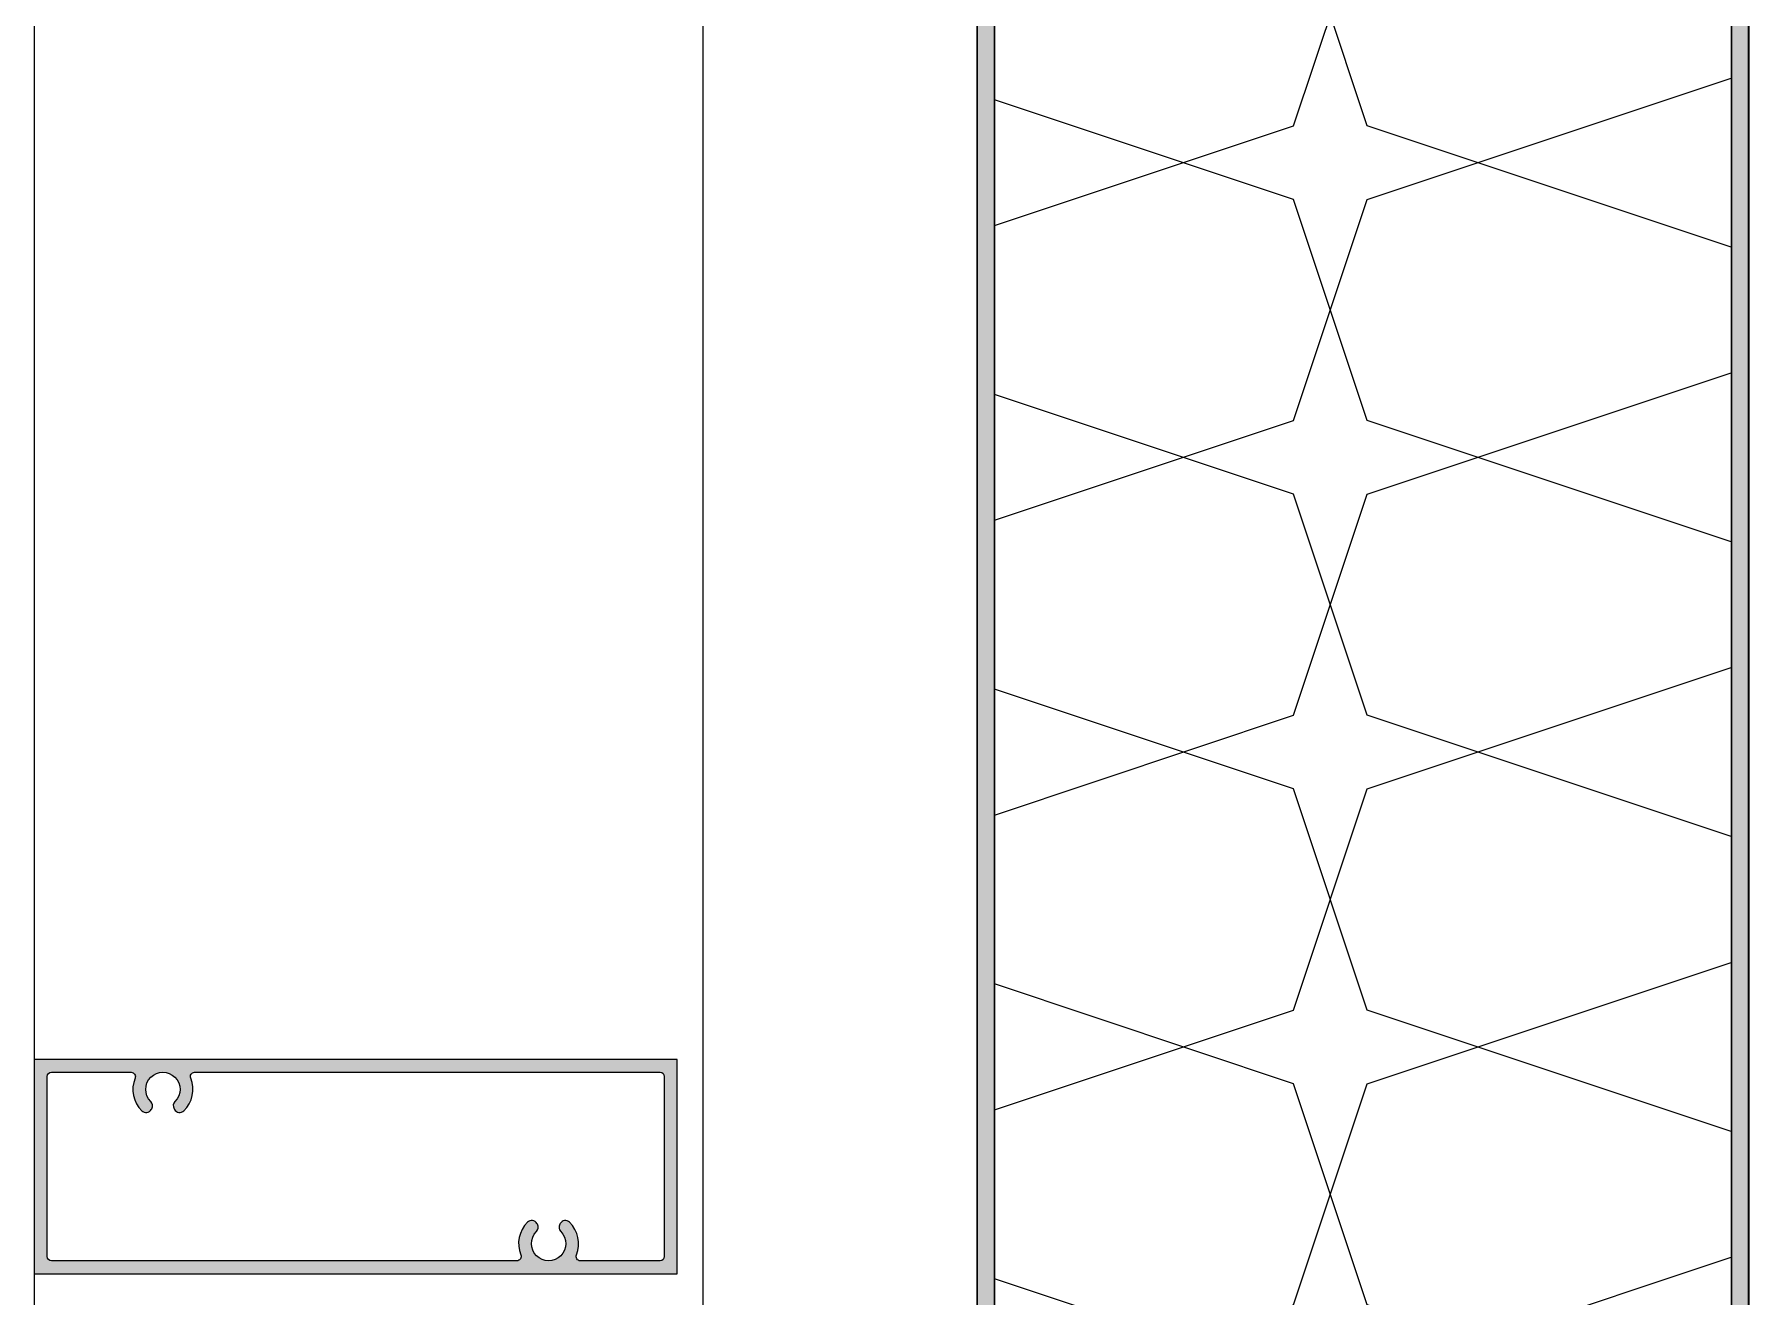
# Model space of a CAD drawing. Header units: millimetres. Extents: x 12351878 to 12381578, y 696206 to 738256.
# Drawn here: x 12366334.5 to 12366534.5, y 724700.8 to 724848.1 of the extents above; entities that cross this region are included whole.
import ezdxf

# ---------------------------------------------------------------- set-up
doc = ezdxf.new("R2010")
doc.units = ezdxf.units.MM
doc.header["$LTSCALE"] = 1000
doc.linetypes.add('HIDDEN', pattern=[0.125, 0.0625, -0.0625])
for name, color, linetype in [('ALUM', 1, 'Continuous'), ('EXTRUSION-V', 141, 'Continuous'), ('EXTRUSION1', 4, 'Continuous'), ('INSUL', 8, 'HIDDEN'), ('SYMBOL', 7, 'Continuous'), ('型材断面填充', 254, 'Continuous'), ('铝板断面填充', 14, 'Continuous')]:
    doc.layers.add(name, color=color, linetype=linetype)

# ---------------------------------------------------------------- blocks, each defined once
blk = doc.blocks.new('*U174')
at = {"layer": 'INSUL'}
h = blk.add_hatch(dxfattribs=at)
h.set_pattern_fill('保温棉50', color=256, scale=4.298127259997456, angle=90, pattern_type=2)
h.set_pattern_definition([(108.4349488229, (4.298127259986088, -84.81947217989064), (-85.96254519989373, 223.5026175200561), [27.18393566857991, -244.6535006285731]), (18.43494882299999, (-81.66441793996306, -110.6082357398754), (171.925090399852, 68.7700361601878), [81.55266663119177, -190.2847696659613]), (71.565051177, (-4.298127260008826, -84.81947217989064), (6.041983059165127e-11, 34.3850180799565), [27.1839356685799, -244.6535006285729]), (161.5650511771, (-4.298127260008826, -59.0307086199059), (-85.96254520004057, 17.1925090400064), [81.55266663119174, -190.2847696659613])])
h.paths.add_polyline_path([(-1.13686837721616e-11, -71.92509039989827), (85.96254519993776, -71.92509039989827), (85.96254519993776, 289.0748985871585), (-1.13686837721616e-11, 289.0748985871585)])
blk.add_lwpolyline([(-1.13686837721616e-11, -71.92509039989827), (85.96254519993776, -71.92509039989827), (85.96254519993776, 289.0748985871585), (-1.13686837721616e-11, 289.0748985871585)], close=True, dxfattribs=at)
blk = doc.blocks.new('*U175')
at = {"layer": '铝板断面填充', "linetype": 'ByBlock'}
blk.add_hatch(color=14, dxfattribs=at).paths.add_polyline_path([(0, 362.999993372119), (-1.455191522836685e-11, 5), (10, 1), (30, 1), (30, 3), (10.3851648071286, 3), (1.999999999985448, 6.354065922845621), (2, 362.999993372119)])
at = {"layer": 'ALUM', "linetype": 'ByBlock'}
blk.add_lwpolyline([(0, 362.999993372119), (-1.455191522836685e-11, 5), (10, 1), (30, 1), (30, 3), (10.3851648071286, 3), (1.999999999985448, 6.354065922845621), (2, 362.999993372119)], close=True, dxfattribs=at)
blk = doc.blocks.new('*U176')
at = {"layer": '铝板断面填充', "linetype": 'ByBlock'}
h = blk.add_hatch(color=256, dxfattribs=at)
h.dxf.hatch_style = 1
h.paths.add_polyline_path([(358.9999933737297, 1.999999999880037), (333.1821086719453, 1.999999999865485), (13.99999999082866, 2), (13.9999999908614, 22), (0.9999999908613972, 22), (0.9999999908613972, 19.99999999999272), (11.9999999908614, 19.99999999999272), (11.99999999082866, 0), (333.1821086719453, -1.345145779191296e-10), (358.9999933737297, -1.272386203049462e-10)])
at = {"layer": 'ALUM'}
blk.add_lwpolyline([(358.9999933737297, 1.999999999880037), (333.1821086719453, 1.999999999865485), (13.99999999082866, 2), (13.9999999908614, 22), (0.9999999908613972, 22), (0.9999999908613972, 19.99999999999272), (11.9999999908614, 19.99999999999272), (11.99999999082866, 0), (333.1821086719453, -1.345145779191296e-10), (358.9999933737297, -1.272386203049462e-10)], close=True, dxfattribs=at)
blk = doc.blocks.new('*U136')
at = {"layer": '铝板断面填充', "linetype": 'ByBlock'}
blk.add_hatch(color=14, dxfattribs=at).paths.add_polyline_path([(0, 434.9999937538449), (-1.455191522836685e-11, 5), (10, 1), (30, 1), (30, 3), (10.3851648071286, 3), (1.999999999985448, 6.354065922845621), (2, 434.9999937538449)])
at = {"layer": 'ALUM', "linetype": 'ByBlock'}
blk.add_lwpolyline([(0, 434.9999937538449), (-1.455191522836685e-11, 5), (10, 1), (30, 1), (30, 3), (10.3851648071286, 3), (1.999999999985448, 6.354065922845621), (2, 434.9999937538449)], close=True, dxfattribs=at)
blk = doc.blocks.new('*U139')
at = {"layer": '铝板断面填充', "linetype": 'ByBlock'}
h = blk.add_hatch(color=256, dxfattribs=at)
h.dxf.hatch_style = 1
h.paths.add_polyline_path([(434.9999937654673, 1.999999999853101), (409.1821090636829, 1.999999999838549), (13.99999999082866, 2), (13.9999999908614, 22), (0.9999999908613972, 22), (0.9999999908613972, 19.99999999999272), (11.9999999908614, 19.99999999999272), (11.99999999082866, 0), (409.1821090636829, -1.614508881461695e-10), (434.9999937654673, -1.541749305319861e-10)])
at = {"layer": 'ALUM'}
blk.add_lwpolyline([(434.9999937654673, 1.999999999853101), (409.1821090636829, 1.999999999838549), (13.99999999082866, 2), (13.9999999908614, 22), (0.9999999908613972, 22), (0.9999999908613972, 19.99999999999272), (11.9999999908614, 19.99999999999272), (11.99999999082866, 0), (409.1821090636829, -1.614508881461695e-10), (434.9999937654673, -1.541749305319861e-10)], close=True, dxfattribs=at)
blk = doc.blocks.new('gyblcqs2')
at = {"layer": 'EXTRUSION-V'}
for p, q in [((3264.989149881527, 3605.58174330357, 2.422591308793002e-08), (3264.989149881527, -2844.428347484209, 2.635479687953106e-08)), ((3386.999989133328, 1910.571656947373, -2.671660720812546e-08), (3387.000084385276, -2919.418214046163, 4.015512391808419e-08))]:
    blk.add_line(p, q, dxfattribs=at)
at = {"layer": 'EXTRUSION-V', "elevation": -6.907243682693404e-08}
blk.add_lwpolyline([(3186.989286676049, 3605.58174330357), (3186.989286676049, -2844.428347484209)], dxfattribs=at)
at = {"color": 0, "linetype": 'ByBlock', "xscale": -1, "rotation": 90}
blk.add_blockref('*U139', (3386.993281792849, -2544.428347472567, -7.617853369399525e-08), dxfattribs=at)
at = {"linetype": 'ByBlock', "xscale": -1, "rotation": 180}
blk.add_blockref('*U136', (3296.993281792849, -2544.428347484209, -7.617853369399525e-08), dxfattribs=at)
at = {"linetype": 'ByBlock'}
blk.add_blockref('*U175', (3296.993281792849, -2919.428336438839, -6.694355303533295e-08), dxfattribs=at)
at = {"color": 0, "linetype": 'ByBlock', "rotation": 90}
blk.add_blockref('*U176', (3386.993281792849, -2919.428336450364, -6.694355303533295e-08), dxfattribs=at)
at = {"layer": 'INSUL', "xscale": -1}
blk.add_blockref('*U174', (3384.955826992169, -2847.503246050561, -6.694355303533295e-08), dxfattribs=at)
blk = doc.blocks.new('20210923-LC06')
at = {"layer": '型材断面填充', "linetype": 'ByBlock'}
h = blk.add_hatch(color=256, dxfattribs=at)
h.paths.add_polyline_path([(75, 12.5), (0, 12.5), (0, -12.5), (75, -12.5)])
edge = h.paths.add_edge_path(flags=16)
edge.add_arc((72.99999999999272, 10.5), 0.5, 0, 90, ccw=False)
edge.add_line((73.49999999999272, 10.5), (73.49999999999272, -10.5))
edge.add_arc((72.99999999999272, -10.5), 0.5, -90, 0, ccw=False)
edge.add_line((72.99999999999272, -11), (63.70809924347122, -11))
edge.add_arc((63.70809924347122, -10.5), 0.5, 157.9756871616606, 270, ccw=False)
edge.add_arc((59.99999999996362, -8.999999999923602), 3.49999999999024, 337.9756871617368, 405.5224881743313)
edge.add_arc((61.96176195076987, -7.002128601492586), 0.6999999863657048, 45.52248817439985, 150.0000000002586)
edge.add_line((61.35554417992535, -6.652128608311614), (61.30384047733969, -6.741682048123039))
edge.add_arc((61.91005825998582, -7.091682048114308), 0.6999999999930533, 150.000000000497, 224.9738861260881)
edge.add_arc((59.99999999498687, -8.999999999916326), 1.99999999646012, -224.97388637242545, 44.97388612635791, ccw=False)
edge.add_arc((58.08994174066902, -7.091682042391767), 0.6999999964802336, 315.0261136276913, 389.999999996758)
edge.add_line((58.69615952028835, -6.741682044186746), (58.64445582000917, -6.652128608351632))
edge.add_arc((58.0382380491501, -7.002128601496224), 0.6999999863618294, 29.99999999656709, 134.4775118258088)
edge.add_arc((59.99999999995634, -8.999999999923602), 3.499999999985485, 134.4775118257521, 202.0243128383078)
edge.add_arc((56.29190075644874, -10.5), 0.5000000000078625, -89.99999999916622, 22.024312838026788, ccw=False)
edge.add_line((56.29190075645602, -11), (2, -11))
edge.add_arc((2, -10.5), 0.5, 180, 270, ccw=False)
edge.add_line((1.5, -10.5), (1.5, 10.5))
edge.add_arc((2, 10.5), 0.5, 90, 180, ccw=False)
edge.add_line((2, 11), (11.2919007564924, 11))
edge.add_arc((11.29190075648512, 10.49999999998909), 0.5000000000109139, -22.024313129871473, 89.99999999916622, ccw=False)
edge.add_arc((15.00000000499858, 8.999999975909304), 3.500000013615411, 157.9756868698486, 225.5224875408107)
edge.add_arc((13.03823803211708, 7.002128599175194), 0.7000000000041585, 225.5224875403132, 330.0000000028977)
edge.add_line((13.64445581477776, 6.652128599209391), (13.696159520332, 6.741682044186746))
edge.add_arc((13.0899417407054, 7.091682042388129), 0.6999999964831274, 330.0000000037976, 404.9738863725193)
edge.add_arc((14.99999999501597, 8.999999999916326), 1.999999996458775, -44.97388612598962, 224.9738863725727, ccw=False)
edge.add_arc((16.9100582600222, 7.091682048121584), 0.6999999999878389, 135.0261138737017, 209.9999999998008)
edge.add_line((16.30384047738335, 6.741682048130315), (16.355544179969, 6.652128608307976))
edge.add_arc((16.96176195081352, 7.002128601492586), 0.6999999863692359, 209.9999999999993, 314.4775118253916)
edge.add_arc((15.00000000002183, 8.999999999923602), 3.499999999983077, 314.477511825457, 382.0243128382527)
edge.add_arc((18.70809924351488, 10.49999999999272), 0.4999999999930083, 90, 202.0243128382656, ccw=False)
edge.add_line((18.70809924351488, 10.99999999998545), (72.99999999999272, 11))
at = {"color": 0, "linetype": 'ByBlock'}
blk.add_lwpolyline([(75, 12.5), (0, 12.5), (0, -12.5), (75, -12.5)], close=True, dxfattribs=at)
blk.add_lwpolyline([(72.99999999999272, 11, -0.4142135623731147), (73.49999999999272, 10.5), (73.49999999999272, -10.5, -0.4142135623730951), (72.99999999999272, -11), (63.70809924347122, -11, -0.5318455158548693), (63.24458683803095, -10.31249999998909, 0.303569696419431), (62.45220242653158, -6.502660764042957, 0.4903143928775128), (61.35554417992535, -6.652128608311614), (61.30384047733969, -6.741682048123039, 0.339327190915275), (61.41485796841152, -7.586431147374242, -2.41265831870223), (58.58514202763035, -7.586431141295179, 0.339327192099483), (58.69615952028835, -6.741682044186746), (58.64445582000917, -6.652128608351632, 0.4903143928944151), (57.54779757338838, -6.502660764050233, 0.3035696964186377), (56.75541316189629, -10.31249999998909, -0.5318455158544906), (56.29190075645602, -11), (2, -11, -0.4142135623730951), (1.5, -10.5), (1.5, 10.5, -0.4142135623730951), (2, 11), (11.2919007564924, 11, -0.5318455174885397), (11.75541316098679, 10.31249999761349, 0.3035696947912896), (12.5477975412723, 6.502660757421836, 0.4903143963226426), (13.64445581477776, 6.652128599209391), (13.696159520332, 6.741682044186746, 0.3393271920984405), (13.58514202766673, 7.586431141295179, -2.412658318694041), (16.41485796845518, 7.58643114737788, 0.3393271909152766), (16.30384047738335, 6.741682048130315), (16.355544179969, 6.652128608307976, 0.49031439287499), (17.45220242657524, 6.502660764039319, 0.3035696964197462), (18.24458683808189, 10.31249999998545, -0.5318455158541423), (18.70809924351488, 10.99999999998545)], format="xyb", close=True, dxfattribs=at)
blk = doc.blocks.new('gyqs08')
at = {"layer": 'EXTRUSION-V'}
blk.add_line((3264.989149881527, 3715.58177548286, 9.329834991486406e-08), (3264.98910086602, 2780.57166902523), dxfattribs=at)
blk.add_lwpolyline([(3186.989286676049, 3715.58177548286), (3186.989286676049, 2725.571613538312), (3224.500142555684, 2725.571613538312)], dxfattribs=at)
at = {"layer": 'EXTRUSION1'}
blk.add_blockref('20210923-LC06', (3186.989286676049, 2843.071652515908, -6.694355303533301e-08), dxfattribs=at)

msp = doc.modelspace()

# ---------------------------------------------------------------- block references
at = {"layer": 'SYMBOL'}
for name, p in [('gyblcqs2', (12363147.49884617, 727572.9283430667)), ('gyqs08', (12363147.49884617, 721872.9283430666))]:
    msp.add_blockref(name, p, dxfattribs=at)

doc.saveas('drawing.dxf')
